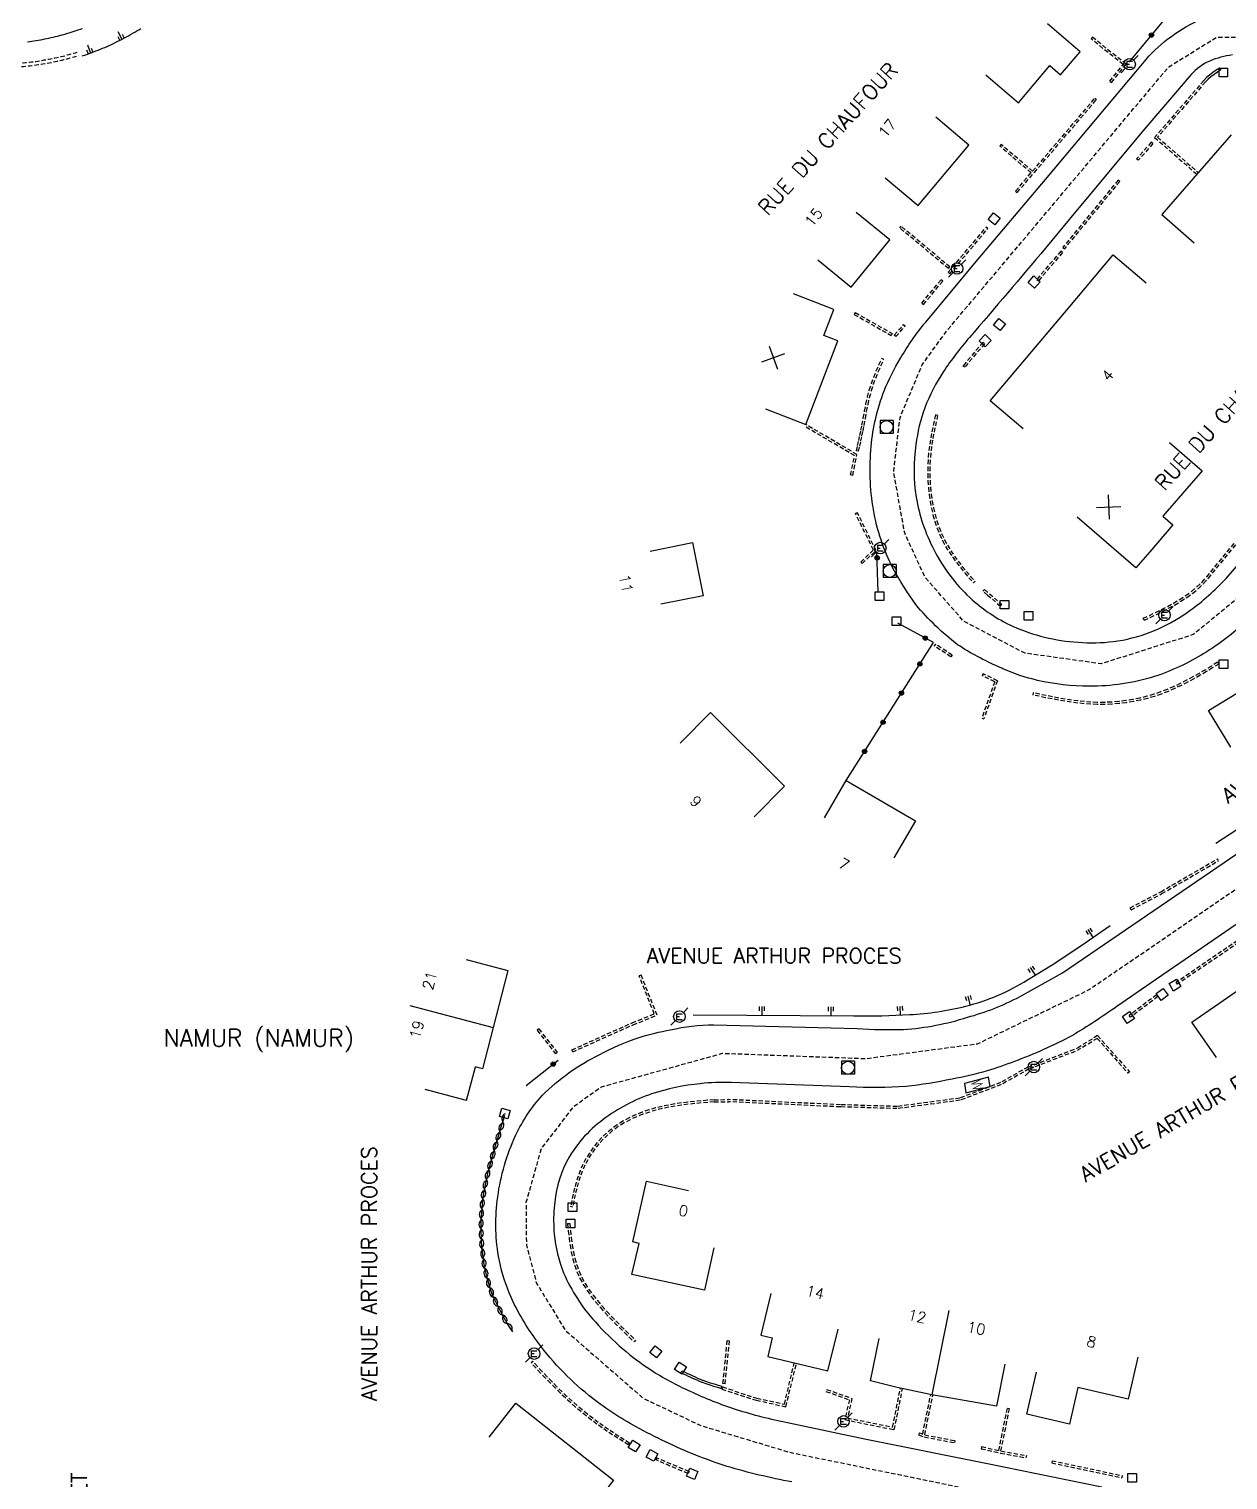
# Model space of a CAD drawing. Header units: millimetres. Extents: x 184999 to 186001, y 128999 to 130000.
# Drawn here: x 185387.5 to 185526.6, y 129186.1 to 129354.3 of the extents above; entities that cross this region are included whole.
import ezdxf
from ezdxf.enums import TextEntityAlignment as Align

# ---------------------------------------------------------------- set-up
doc = ezdxf.new("R2010")
doc.units = ezdxf.units.MM
doc.linetypes.add('DASHED', pattern=[0.75, 0.5, -0.25])
doc.layers.get('0').update_dxf_attribs({"linetype": 'CONTINUOUS'})
for name, color, linetype in [('W0001', 6, 'DASHED'), ('W0008', 7, 'CONTINUOUS'), ('W0100', 7, 'CONTINUOUS'), ('W0112', 1, 'DASHED'), ('W0211', 2, 'CONTINUOUS'), ('W0310', 3, 'CONTINUOUS'), ('W0322', 7, 'CONTINUOUS'), ('W0420', 7, 'CONTINUOUS'), ('W0471', 7, 'CONTINUOUS'), ('W0980', 7, 'CONTINUOUS'), ('W0984', 7, 'CONTINUOUS'), ('W0989', 7, 'CONTINUOUS'), ('W0991', 7, 'CONTINUOUS'), ('W1102', 7, 'CONTINUOUS')]:
    doc.layers.add(name, color=color, linetype=linetype)
doc.styles.get("Standard").update_dxf_attribs({"font": 'romans.shx', "width": 0.85})

# ---------------------------------------------------------------- blocks, each defined once
blk = doc.blocks.new('T471')
for p, q in [((-0.333334, 0.333334), (-0.333334, -0.333334)), ((-0.333334, 0.333334), (0.333334, 0.333334)), ((-0.333334, 0), (0, 0)), ((0.500001, 0.500001), (1.000002, 1.000002)), ((-0.500001, -0.500001), (-1.000002, -1.000002)), ((-0.333334, -0.333334), (0.333334, -0.333334))]:
    blk.add_line(p, q)
blk.add_ellipse((0, 0), major_axis=(0.471405, 0.471405), ratio=1, start_param=5.4977871438, end_param=11.780972451)
blk = doc.blocks.new('t112o')
at = {"color": 0, "linetype": 'Continuous'}
for p, q in [((-0.5, 0.5), (0.5, 0.5)), ((-0.5, -0.5), (-0.5, 0.5)), ((0.5, 0.5), (0.5, -0.5)), ((0.5, -0.5), (-0.5, -0.5))]:
    blk.add_line(p, q, dxfattribs=at)
blk = doc.blocks.new('T420')
for p, q in [((0.75, 0.75), (-0.75, 0.75)), ((-0.75, 0.75), (-0.75, -0.75)), ((0.75, 0.75), (0.75, -0.75)), ((0.75, -0.75), (-0.75, -0.75))]:
    blk.add_line(p, q)
blk.add_ellipse((0, 0), major_axis=(-0.53, 0.53), ratio=1, start_param=3.926991, end_param=10.210176)
blk = doc.blocks.new('t211o')
at = {"color": 0, "linetype": 'Continuous'}
for p, q in [((-0.29, 0.5), (-0.29, 0)), ((0, 1), (0, 0)), ((0.29, 0.5), (0.29, 0))]:
    blk.add_line(p, q, dxfattribs=at)
blk = doc.blocks.new('t310o')
at = {"color": 0, "linetype": 'Continuous'}
for centre, start, end in [((-0.5, 0.38), 216.8699, 323.1304), ((0.5, -0.37), 36.8699, 143.1303)]:
    blk.add_arc(centre, 0.625, start, end, dxfattribs=at)
blk = doc.blocks.new('t322o')
at = {"color": 0, "linetype": 'Continuous'}
for radius in [0.25, 0.15]:
    blk.add_circle((0, 0), radius, dxfattribs=at)
blk = doc.blocks.new('t991o')
at = {"color": 0, "linetype": 'Continuous'}
for p, q in [((-1, 1), (1, -1)), ((-1, -1), (1, 1))]:
    blk.add_line(p, q, dxfattribs=at)

msp = doc.modelspace()

# ---------------------------------------------------------------- linework, layer by layer
at = {"layer": 'W0001', "flags": 128}
for points in [[(185557.23, 129322.63), (185529.34, 129290.17), (185527.56, 129288.17), (185522.56, 129284.08), (185511.9, 129280.69), (185503.06, 129281.92), (185495.94, 129285.64), (185491.46, 129290.72), (185489.1, 129295.86), (185487.82, 129302.95), (185488.56, 129309.22), (185491.12, 129315.36), (185494.07, 129319.4), (185501.31, 129327.97), (185519.72, 129349.87), (185525.31, 129353.34), (185531.87, 129353.29), (185537.25, 129349.92), (185556.17, 129333.3), (185564.77, 129325.15), (185593.54, 129300.33), (185600.8, 129293.96), (185605.13, 129290.01), (185607.26, 129287.09), (185620.65, 129297.29), (185664.17, 129336.1)], [(185601.58, 129226.03), (185616.54, 129242.05), (185618.44, 129245.09), (185618.31, 129249.42), (185616.22, 129252.17), (185598.18, 129265.93), (185594.18, 129269.4), (185590.75, 129274.3), (185583.35, 129275.13), (185573.35, 129274.74), (185555.09, 129271.38), (185542.87, 129264.02), (185530.17, 129256.36), (185510.55, 129242.94), (185497.52, 129236.62), (185484.61, 129234.91), (185467.97, 129235.52), (185453.91, 129231.63), (185450.6, 129229.27), (185446.93, 129224.49), (185445.18, 129218.26), (185445.23, 129213.32), (185446.38, 129208.96), (185449.72, 129203.47), (185458.79, 129195.57), (185465.46, 129192.41), (185475.77, 129189.31), (185492.86, 129185.82), (185502.04, 129183.88), (185512.87, 129181.62), (185519.49, 129179.53), (185526.37, 129174.63), (185534.11, 129166.75), (185562.25, 129138.91), (185570.81, 129126.2)]]:
    msp.add_lwpolyline(points, dxfattribs=at)
at = {"layer": 'W0008', "flags": 128}
for points in [[(185528.67, 129285.66, -0.0638), (185523.81, 129281.9, -0.0593), (185518.07, 129279.21, -0.0776), (185510.51, 129278.1, -0.057), (185504.5, 129278.78, -0.0492), (185500.49, 129280.12, -0.0033), (185499.99, 129280.35, -0.043), (185495.24, 129282.91, -0.0572), (185490.41, 129287.56, -0.03), (185487.77, 129291.71, -0.0786), (185485.48, 129298.58, -0.0669), (185485.22, 129305.89, -0.0701), (185486.72, 129312.33, -0.0396), (185488.62, 129316.13, -0.0396), (185491.54, 129320.3), (185497.19, 129327.09), (185505.45, 129336.83), (185517.1, 129350.73, -0.06), (185520.03, 129353.41, -0.0622), (185523.51, 129355.42, -0.1124), (185529.59, 129356.34, -0.0818)], [(185527.11, 129351.26, 0.0737), (185524.48, 129350.55, 0.1112), (185522.34, 129349), (185516.6, 129342.32), (185508.17, 129332.2), (185505.43, 129328.86, -0.002), (185496.6, 129318.5, 0.0278), (185493.61, 129314.59, 0.0572), (185491.43, 129310.35, 0.0544), (185490.4, 129306.12, 0.0741), (185490.43, 129300.01, 0.0801), (185492.51, 129293.88, 0.0852), (185496.64, 129288.38, 0.0802), (185501.62, 129285.06, 0.0893), (185509.21, 129283.19, 0.0488), (185513.29, 129283.28, 0.0604), (185517.57, 129284.36, 0.052), (185521.3, 129286.27, 0.0539), (185525.6, 129289.8), (185526.4, 129290.6), (185542.76, 129309.58)], [(185476.01, 129185.87, -0.025), (185468.5, 129187.67, -0.0345), (185461.36, 129190.53, -0.0161), (185457.97, 129192.25, -0.0437), (185452.47, 129195.91, -0.0672), (185446.22, 129202.52, -0.0581), (185443.23, 129207.8, -0.0543), (185441.99, 129212.06, -0.0767), (185441.91, 129218.9, -0.0781), (185444.02, 129226.09, -0.0752), (185447.06, 129230.66, -0.0843), (185453.67, 129235.38, -0.0446), (185458.32, 129237.4, -0.0273), (185461.92, 129238.27, -0.0561), (185466.98, 129238.87), (185483.58, 129238.42, 0.0192), (185488.97, 129238.31, 0.059), (185496.38, 129239.73, 0.0556), (185502.42, 129242.11), (185507.39, 129244.88), (185526.14, 129257.68), (185540.09, 129267.22, -0.0297)], [(185534.19, 129255.04), (185518.32, 129244.15), (185513.71, 129240.99, -0.022), (185508.49, 129237.59, -0.0367), (185501.84, 129234.62, -0.0192), (185498.65, 129233.51, -0.0227), (185494.59, 129232.56, -0.0263), (185489.24, 129231.71, -0.0324), (185482.71, 129231.65), (185468.96, 129232.17, 0.0358), (185465.39, 129232.03, 0.0558), (185459.75, 129230.84, 0.0808), (185454.14, 129227.88, 0.1138), (185449.83, 129222.88, 0.0953), (185448.45, 129217.62, 0.0442), (185448.46, 129214.59, 0.0719), (185449.54, 129210.13, 0.0857), (185453.23, 129204.42, 0.0338), (185456.43, 129201.3, 0.0322), (185459.61, 129198.89, 0.037), (185464.24, 129196.38, 0.03), (185469.56, 129194.28, 0.0261), (185475.53, 129192.75), (185484.65, 129190.83), (185498.71, 129188.01), (185511.96, 129185.32, -0.025)]]:
    msp.add_lwpolyline(points, format="xyb", dxfattribs=at)
msp.add_lwpolyline([(185387.37, 129352.79), (185387.62, 129352.82), (185387.87, 129352.86), (185388.12, 129352.89), (185388.37, 129352.94), (185388.62, 129352.98), (185388.87, 129353.02), (185389.12, 129353.07), (185389.37, 129353.12), (185389.62, 129353.17), (185389.86, 129353.22), (185390.11, 129353.27), (185390.36, 129353.33), (185390.6, 129353.39), (185390.85, 129353.45), (185391.09, 129353.51), (185391.34, 129353.58), (185391.58, 129353.64), (185391.82, 129353.71), (185392.06, 129353.78), (185392.3, 129353.85), (185392.54, 129353.93), (185392.78, 129354.01), (185393.02, 129354.09), (185393.26, 129354.17), (185393.5, 129354.25), (185393.74, 129354.34)], dxfattribs=at)
at = {"layer": 'W0100'}
msp.add_line((185438.3, 129230.1), (185439.31, 129233.97), dxfattribs=at)
at = {"layer": 'W0100', "flags": 128}
for points in [[(185498.5, 129348.96), (185502.3, 129345.71), (185505.94, 129350.04), (185507.19, 129348.97), (185509.46, 129351.61), (185505.67, 129354.87)], [(185486.82, 129337.01), (185490.65, 129333.8), (185496.55, 129340.82), (185492.72, 129344.04)], [(185526.97, 129342), (185518.92, 129332.78), (185522.68, 129329.49)], [(185479.03, 129327.52), (185482.91, 129324.36), (185487.36, 129329.84), (185483.48, 129333)], [(185502.83, 129307.94), (185499.01, 129311.17), (185508.07, 129321.87), (185513.27, 129328.08), (185517.09, 129324.85)], [(185472.97, 129310.23), (185477.64, 129308.43), (185481.36, 129318.12), (185479.73, 129318.75), (185480.88, 129321.77), (185476.22, 129323.56)], [(185519.82, 129306.34), (185523.6, 129303.07), (185519.04, 129297.8), (185520.21, 129296.79), (185517.52, 129293.69), (185515.9, 129291.81), (185509.1, 129297.69)], [(185459.6, 129293.76), (185464.5, 129294.74), (185465.74, 129288.59), (185460.83, 129287.61)], [(185526.91, 129271.02), (185524.33, 129275.3), (185531.57, 129279.69), (185534.16, 129275.41)], [(185463.05, 129271.49), (185466.57, 129275.04), (185475.17, 129266.5), (185471.65, 129262.95)], [(185479.81, 129262.83), (185482.32, 129267.16), (185490.35, 129262.51), (185487.84, 129258.19)], [(185525.25, 129235.05), (185522.41, 129239.17), (185535.83, 129248.44), (185538.68, 129244.33)], [(185438.25, 129246.41), (185443.09, 129245.15), (185441.37, 129238.56), (185440.12, 129233.76), (185439.31, 129233.97)], [(185438.3, 129230.1), (185433.47, 129231.36)], [(185466.95, 129212.99), (185465.9, 129208.1), (185457.44, 129209.9), (185458.31, 129213.52), (185457.58, 129213.69), (185459.14, 129220.73), (185464.02, 129219.64)], [(185473.59, 129207.73), (185472.41, 129202.87), (185473.75, 129202.56), (185473.24, 129200.43), (185480.2, 129198.74), (185481.38, 129203.6)], [(185500.73, 129199.54), (185499.74, 129194.64), (185492.24, 129195.96), (185488.24, 129196.82), (185485.15, 129197.6), (185486.14, 129202.5)], [(185516.15, 129200.34), (185515.03, 129195.47), (185509.18, 129196.81), (185508.21, 129192.59), (185503.28, 129193.72), (185504.4, 129198.59)], [(185440.9, 129191.06), (185443.99, 129194.99), (185455.34, 129186.08), (185452.26, 129182.14)]]:
    msp.add_lwpolyline(points, dxfattribs=at)
msp.add_lwpolyline([(185498.81, 129232.79), (185496.03, 129232.04), (185496.21, 129230.96), (185499, 129231.71)], close=True, dxfattribs=at)
at = {"layer": 'W0112'}
for p, q in [((185510.89, 129353.32), (185510.74, 129353.13)), ((185514.43, 129350.14), (185510.74, 129353.13)), ((185514.78, 129350.18), (185510.89, 129353.32)), ((185512.88, 129348.23), (185514.43, 129350.14)), ((185513.08, 129348.07), (185514.78, 129350.18)), ((185524.84, 129349.21), (185524.47, 129348.93)), ((185525.23, 129349.48), (185524.84, 129349.21)), ((185525.37, 129349.27), (185524.99, 129349.01)), ((185525.63, 129349.74), (185525.23, 129349.48)), ((185525.76, 129349.53), (185525.37, 129349.27)), ((185525.63, 129349.74), (185525.76, 129349.53)), ((185512.88, 129348.23), (185513.08, 129348.07)), ((185523.79, 129348.29), (185518.09, 129341.7)), ((185523.98, 129348.13), (185518.44, 129341.73)), ((185524.12, 129348.63), (185523.79, 129348.29)), ((185524.29, 129348.45), (185523.98, 129348.13)), ((185524.47, 129348.93), (185524.12, 129348.63)), ((185524.62, 129348.74), (185524.29, 129348.45)), ((185524.99, 129349.01), (185524.62, 129348.74)), ((185503.94, 129337.79), (185511.16, 129346.25)), ((185504.15, 129337.65), (185511.35, 129346.09)), ((185511.16, 129346.25), (185511.35, 129346.09)), ((185500.3, 129340.87), (185500.14, 129340.68)), ((185503.76, 129337.61), (185500.14, 129340.68)), ((185503.94, 129337.79), (185500.3, 129340.87)), ((185517.7, 129341.15), (185516, 129339.22)), ((185517.89, 129340.98), (185516.19, 129339.06)), ((185517.89, 129340.98), (185517.7, 129341.15)), ((185518.09, 129341.7), (185522.98, 129337.43)), ((185518.44, 129341.73), (185523.15, 129337.62)), ((185516.19, 129339.06), (185516, 129339.22)), ((185501.96, 129335.48), (185503.76, 129337.61)), ((185502.15, 129335.31), (185504.12, 129337.64)), ((185513.85, 129336.76), (185507.43, 129328.96)), ((185514.04, 129336.6), (185507.62, 129328.8)), ((185514.04, 129336.6), (185513.85, 129336.76)), ((185501.96, 129335.48), (185502.15, 129335.31)), ((185488.67, 129331.42), (185488.51, 129331.22)), ((185494.19, 129326.5), (185488.51, 129331.22)), ((185494.35, 129326.69), (185488.67, 129331.42)), ((185494.13, 129326.07), (185498.57, 129331.3)), ((185494.32, 129325.9), (185498.76, 129331.14)), ((185498.76, 129331.14), (185498.57, 129331.3)), ((185507.43, 129328.96), (185507.62, 129328.8)), ((185507.21, 129328.52), (185504.42, 129325.24)), ((185507.4, 129328.36), (185504.61, 129325.07)), ((185507.4, 129328.36), (185507.21, 129328.52)), ((185494.13, 129326.07), (185494.32, 129325.9)), ((185494.19, 129326.5), (185494.35, 129326.69)), ((185491.08, 129322.51), (185493.32, 129325.2)), ((185491.28, 129322.35), (185493.51, 129325.04)), ((185493.51, 129325.04), (185493.32, 129325.2)), ((185504.42, 129325.24), (185504.61, 129325.07)), ((185491.08, 129322.51), (185491.28, 129322.35)), ((185483.37, 129321.4), (185483.25, 129321.19)), ((185483.25, 129321.19), (185487.52, 129318.76)), ((185483.37, 129321.4), (185487.65, 129318.98)), ((185487.65, 129318.98), (185487.52, 129318.76)), ((185487.89, 129318.79), (185488.98, 129320.02)), ((185488.08, 129318.62), (185487.89, 129318.79)), ((185488.08, 129318.62), (185489.17, 129319.86)), ((185488.98, 129320.02), (185489.17, 129319.86)), ((185498.18, 129317.95), (185495.85, 129315.22)), ((185498.37, 129317.79), (185496.04, 129315.06)), ((185498.37, 129317.79), (185498.18, 129317.95)), ((185486.12, 129315.35), (185486.44, 129316.07)), ((185486.35, 129315.25), (185486.67, 129315.96)), ((185486.67, 129315.96), (185486.44, 129316.07)), ((185485.25, 129313.18), (185485.52, 129313.91)), ((185485.48, 129313.09), (185485.75, 129313.82)), ((185485.52, 129313.91), (185485.81, 129314.64)), ((185485.75, 129313.82), (185486.04, 129314.54)), ((185485.81, 129314.64), (185486.12, 129315.35)), ((185486.04, 129314.54), (185486.35, 129315.25)), ((185496.04, 129315.06), (185495.85, 129315.22)), ((185484.79, 129311.62), (185485, 129312.43)), ((185485, 129312.43), (185485.25, 129313.18)), ((185485.03, 129311.56), (185485.24, 129312.36)), ((185485.24, 129312.36), (185485.48, 129313.09)), ((185484.45, 129309.99), (185484.61, 129310.81)), ((185484.61, 129310.81), (185484.79, 129311.62)), ((185484.69, 129309.94), (185484.85, 129310.76)), ((185484.85, 129310.76), (185485.03, 129311.56)), ((185484.15, 129308.36), (185484.3, 129309.17)), ((185484.3, 129309.17), (185484.45, 129309.99)), ((185484.39, 129308.31), (185484.54, 129309.13)), ((185484.54, 129309.13), (185484.69, 129309.94)), ((185492.52, 129308.81), (185492.36, 129308.09)), ((185492.68, 129309.54), (185492.52, 129308.81)), ((185492.76, 129308.76), (185492.61, 129308.04)), ((185492.92, 129309.48), (185492.68, 129309.54)), ((185492.92, 129309.48), (185492.76, 129308.76)), ((185483.29, 129304.82), (185477.51, 129308.22)), ((185483.57, 129304.95), (185477.64, 129308.43)), ((185483.77, 129306.57), (185483.9, 129307.17)), ((185483.9, 129307.17), (185484.03, 129307.76)), ((185484.02, 129306.52), (185484.15, 129307.12)), ((185484.03, 129307.76), (185484.15, 129308.36)), ((185484.15, 129307.12), (185484.27, 129307.71)), ((185484.27, 129307.71), (185484.39, 129308.31)), ((185492.22, 129307.37), (185492.08, 129306.64)), ((185492.36, 129308.09), (185492.22, 129307.37)), ((185492.46, 129307.32), (185492.33, 129306.6)), ((185492.61, 129308.04), (185492.46, 129307.32)), ((185483.51, 129305.39), (185483.64, 129305.98)), ((185483.75, 129305.33), (185483.51, 129305.39)), ((185483.64, 129305.98), (185483.77, 129306.57)), ((185483.75, 129305.33), (185483.89, 129305.93)), ((185483.89, 129305.93), (185484.02, 129306.52)), ((185491.97, 129305.91), (185491.88, 129305.12)), ((185492.08, 129306.64), (185491.97, 129305.91)), ((185492.22, 129305.88), (185492.12, 129305.09)), ((185492.33, 129306.6), (185492.22, 129305.88)), ((185482.83, 129302.58), (185483.29, 129304.82)), ((185483.08, 129302.53), (185483.57, 129304.95)), ((185491.81, 129304.32), (185491.77, 129303.53)), ((185491.88, 129305.12), (185491.81, 129304.32)), ((185492.06, 129304.31), (185492.02, 129303.52)), ((185492.12, 129305.09), (185492.06, 129304.31)), ((185483.08, 129302.53), (185482.83, 129302.58)), ((185491.77, 129303.53), (185491.77, 129302.73)), ((185491.77, 129302.73), (185491.79, 129301.93)), ((185492.02, 129303.52), (185492.02, 129302.73)), ((185492.02, 129302.73), (185492.04, 129301.94)), ((185491.79, 129301.93), (185491.85, 129301.13)), ((185491.85, 129301.13), (185491.93, 129300.33)), ((185491.93, 129300.33), (185492.05, 129299.53)), ((185492.04, 129301.94), (185492.09, 129301.15)), ((185492.09, 129301.15), (185492.18, 129300.36)), ((185492.18, 129300.36), (185492.29, 129299.57)), ((185492.05, 129299.53), (185492.2, 129298.74)), ((185492.2, 129298.74), (185492.38, 129297.96)), ((185492.29, 129299.57), (185492.44, 129298.79)), ((185492.44, 129298.79), (185492.62, 129298.02)), ((185483.61, 129298.21), (185483.39, 129298.1)), ((185485.48, 129293.88), (185483.39, 129298.1)), ((185485.78, 129293.83), (185483.61, 129298.21)), ((185492.38, 129297.96), (185492.6, 129297.18)), ((185492.6, 129297.18), (185492.86, 129296.43)), ((185492.62, 129298.02), (185492.84, 129297.26)), ((185492.84, 129297.26), (185493.09, 129296.51)), ((185492.86, 129296.43), (185493.16, 129295.69)), ((185493.09, 129296.51), (185493.39, 129295.79)), ((185493.16, 129295.69), (185493.5, 129294.97)), ((185493.39, 129295.79), (185493.72, 129295.08)), ((185484, 129292.49), (185485.48, 129293.88)), ((185484.17, 129292.31), (185485.78, 129293.83)), ((185493.5, 129294.97), (185493.85, 129294.31)), ((185493.72, 129295.08), (185494.07, 129294.43)), ((185493.85, 129294.31), (185494.25, 129293.67)), ((185494.07, 129294.43), (185494.46, 129293.8)), ((185494.25, 129293.67), (185494.67, 129293.04)), ((185494.46, 129293.8), (185494.87, 129293.19)), ((185524.13, 129290.77), (185527.39, 129294.74)), ((185524.32, 129290.62), (185527.58, 129294.58)), ((185484.17, 129292.31), (185484, 129292.49)), ((185494.67, 129293.04), (185495.11, 129292.43)), ((185494.87, 129293.19), (185495.31, 129292.59)), ((185495.11, 129292.43), (185495.58, 129291.84)), ((185495.31, 129292.59), (185495.78, 129291.99)), ((185495.78, 129291.99), (185496.26, 129291.41)), ((185495.58, 129291.84), (185496.07, 129291.25)), ((185496.07, 129291.25), (185496.56, 129290.67)), ((185496.26, 129291.41), (185496.75, 129290.83)), ((185496.56, 129290.67), (185497.07, 129290.1)), ((185496.75, 129290.83), (185497.26, 129290.26)), ((185497.26, 129290.26), (185497.07, 129290.1)), ((185523.59, 129290.17), (185524.13, 129290.77)), ((185523.77, 129290), (185524.32, 129290.62)), ((185498.17, 129289.13), (185498.36, 129289.29)), ((185498.7, 129288.67), (185498.17, 129289.13)), ((185498.36, 129289.29), (185500.32, 129287.62)), ((185498.7, 129288.67), (185500.16, 129287.43)), ((185521, 129288.15), (185521.7, 129288.61)), ((185521.7, 129288.61), (185522.37, 129289.09)), ((185521.84, 129288.4), (185522.52, 129288.89)), ((185522.37, 129289.09), (185523, 129289.61)), ((185522.52, 129288.89), (185523.16, 129289.42)), ((185523, 129289.61), (185523.59, 129290.17)), ((185523.16, 129289.42), (185523.77, 129290)), ((185500.32, 129287.62), (185500.16, 129287.43)), ((185518.19, 129286.65), (185518.9, 129286.99)), ((185518.9, 129286.99), (185519.6, 129287.35)), ((185519.01, 129286.77), (185519.71, 129287.13)), ((185519.6, 129287.35), (185520.29, 129287.73)), ((185519.71, 129287.13), (185520.41, 129287.51)), ((185520.29, 129287.73), (185521, 129288.15)), ((185520.41, 129287.51), (185521.13, 129287.94)), ((185521.13, 129287.94), (185521.84, 129288.4)), ((185516.77, 129285.97), (185517.48, 129286.31)), ((185516.87, 129285.75), (185516.77, 129285.97)), ((185516.87, 129285.75), (185517.59, 129286.08)), ((185517.48, 129286.31), (185518.19, 129286.65)), ((185517.59, 129286.08), (185518.3, 129286.42)), ((185518.3, 129286.42), (185519.01, 129286.77)), ((185492.66, 129282.98), (185492.53, 129282.77)), ((185494.46, 129281.5), (185492.53, 129282.77)), ((185494.6, 129281.71), (185492.66, 129282.98)), ((185494.6, 129281.71), (185494.46, 129281.5)), ((185524.68, 129280.44), (185523.97, 129280.01)), ((185524.81, 129280.23), (185524.1, 129279.8)), ((185525.4, 129280.87), (185524.68, 129280.44)), ((185525.53, 129280.66), (185524.81, 129280.23)), ((185525.4, 129280.87), (185525.53, 129280.66)), ((185499.54, 129278.61), (185498.04, 129274.38)), ((185498.19, 129279.55), (185498.08, 129279.33)), ((185499.54, 129278.61), (185498.08, 129279.33)), ((185499.85, 129278.73), (185498.19, 129279.55)), ((185499.85, 129278.73), (185498.27, 129274.3)), ((185521.8, 129278.79), (185521.06, 129278.41)), ((185521.91, 129278.57), (185521.17, 129278.19)), ((185522.53, 129279.18), (185521.8, 129278.79)), ((185522.65, 129278.96), (185521.91, 129278.57)), ((185523.25, 129279.59), (185522.53, 129279.18)), ((185523.37, 129279.37), (185522.65, 129278.96)), ((185523.97, 129280.01), (185523.25, 129279.59)), ((185524.1, 129279.8), (185523.37, 129279.37)), ((185504.02, 129277.33), (185503.97, 129277.08)), ((185504.71, 129276.93), (185503.97, 129277.08)), ((185504.76, 129277.17), (185504.02, 129277.33)), ((185505.45, 129276.77), (185504.71, 129276.93)), ((185505.5, 129277.02), (185504.76, 129277.17)), ((185506.19, 129276.63), (185505.45, 129276.77)), ((185506.24, 129276.87), (185505.5, 129277.02)), ((185506.98, 129276.73), (185506.24, 129276.87)), ((185517.2, 129276.93), (185516.39, 129276.73)), ((185518, 129277.16), (185517.2, 129276.93)), ((185518.07, 129276.92), (185517.27, 129276.69)), ((185518.78, 129277.43), (185518, 129277.16)), ((185518.86, 129277.19), (185518.07, 129276.92)), ((185519.55, 129277.73), (185518.78, 129277.43)), ((185519.65, 129277.5), (185518.86, 129277.19)), ((185520.31, 129278.06), (185519.55, 129277.73)), ((185520.41, 129277.83), (185519.65, 129277.5)), ((185521.06, 129278.41), (185520.31, 129278.06)), ((185521.17, 129278.19), (185520.41, 129277.83)), ((185506.93, 129276.49), (185506.19, 129276.63)), ((185507.68, 129276.36), (185506.93, 129276.49)), ((185507.72, 129276.6), (185506.98, 129276.73)), ((185508.42, 129276.24), (185507.68, 129276.36)), ((185508.46, 129276.49), (185507.72, 129276.6)), ((185509.17, 129276.15), (185508.42, 129276.24)), ((185509.2, 129276.39), (185508.46, 129276.49)), ((185509.92, 129276.07), (185509.17, 129276.15)), ((185509.95, 129276.32), (185509.2, 129276.39)), ((185510.68, 129276.01), (185509.92, 129276.07)), ((185510.69, 129276.26), (185509.95, 129276.32)), ((185511.44, 129275.98), (185510.68, 129276.01)), ((185511.44, 129276.23), (185510.69, 129276.26)), ((185512.27, 129276.23), (185511.44, 129276.23)), ((185512.28, 129275.98), (185511.44, 129275.98)), ((185513.1, 129276.26), (185512.27, 129276.23)), ((185513.12, 129276.01), (185512.28, 129275.98)), ((185513.93, 129276.33), (185513.1, 129276.26)), ((185513.96, 129276.08), (185513.12, 129276.01)), ((185514.76, 129276.43), (185513.93, 129276.33)), ((185514.79, 129276.18), (185513.96, 129276.08)), ((185515.58, 129276.56), (185514.76, 129276.43)), ((185515.62, 129276.32), (185514.79, 129276.18)), ((185516.39, 129276.73), (185515.58, 129276.56)), ((185516.45, 129276.49), (185515.62, 129276.32)), ((185517.27, 129276.69), (185516.45, 129276.49)), ((185498.04, 129274.38), (185498.27, 129274.3)), ((185518.8, 129254.28), (185525.37, 129258.08)), ((185518.93, 129254.06), (185525.5, 129257.86)), ((185525.5, 129257.86), (185525.37, 129258.08)), ((185515.24, 129252.42), (185518.81, 129254.28)), ((185515.36, 129252.2), (185518.93, 129254.06)), ((185534.53, 129253.25), (185520.6, 129243.78)), ((185515.36, 129252.2), (185515.24, 129252.42)), ((185534.67, 129253.04), (185520.74, 129243.57)), ((185458.53, 129244.61), (185458.3, 129244.52)), ((185460.06, 129240.11), (185458.3, 129244.52)), ((185460.39, 129239.97), (185458.53, 129244.61)), ((185520.74, 129243.57), (185520.6, 129243.78)), ((185518.31, 129242.33), (185515.14, 129239.94)), ((185518.46, 129242.13), (185515.3, 129239.74)), ((185518.46, 129242.13), (185518.31, 129242.33)), ((185457.51, 129239.09), (185460.06, 129240.11)), ((185457.61, 129238.86), (185460.39, 129239.97)), ((185515.3, 129239.74), (185515.14, 129239.94)), ((185446.68, 129238.38), (185446.49, 129238.22)), ((185446.49, 129238.22), (185448.61, 129235.49)), ((185446.68, 129238.38), (185448.81, 129235.65)), ((185450.5, 129235.96), (185457.51, 129239.09)), ((185450.6, 129235.73), (185457.61, 129238.86)), ((185511.48, 129237.6), (185509.11, 129236.15)), ((185511.43, 129237.28), (185509.24, 129235.94)), ((185511.43, 129237.28), (185515, 129233.25)), ((185511.48, 129237.6), (185515.18, 129233.42)), ((185448.81, 129235.65), (185448.61, 129235.49)), ((185450.6, 129235.73), (185450.5, 129235.96)), ((185503.41, 129233.96), (185509.11, 129236.15)), ((185503.53, 129233.74), (185509.24, 129235.94)), ((185503.41, 129233.96), (185500.21, 129232.17)), ((185503.53, 129233.74), (185500.33, 129231.95)), ((185515.18, 129233.42), (185515, 129233.25)), ((185500.21, 129232.17), (185495.5, 129230.36)), ((185500.3, 129231.94), (185495.59, 129230.13)), ((185462.45, 129229.68), (185461.7, 129229.55)), ((185463.21, 129229.8), (185462.45, 129229.68)), ((185463.96, 129229.89), (185463.21, 129229.8)), ((185464.72, 129229.97), (185463.96, 129229.89)), ((185464.74, 129229.72), (185463.99, 129229.64)), ((185465.48, 129230.04), (185464.72, 129229.97)), ((185465.5, 129229.8), (185464.74, 129229.72)), ((185466.24, 129230.11), (185465.48, 129230.04)), ((185466.26, 129229.86), (185465.5, 129229.8)), ((185467, 129230.17), (185466.24, 129230.11)), ((185467.02, 129229.92), (185466.26, 129229.86)), ((185467, 129230.17), (185468.68, 129230.19)), ((185467.02, 129229.92), (185468.66, 129229.94)), ((185481.64, 129229.34), (185468.66, 129229.94)), ((185481.65, 129229.59), (185468.68, 129230.19)), ((185495.5, 129230.36), (185488.22, 129229.39)), ((185495.54, 129230.11), (185488.26, 129229.14)), ((185457.15, 129228.08), (185456.43, 129227.7)), ((185457.9, 129228.43), (185457.15, 129228.08)), ((185457.99, 129228.2), (185457.26, 129227.86)), ((185458.66, 129228.73), (185457.9, 129228.43)), ((185458.74, 129228.49), (185457.99, 129228.2)), ((185459.43, 129228.99), (185458.66, 129228.73)), ((185459.51, 129228.75), (185458.74, 129228.49)), ((185460.22, 129229.22), (185459.43, 129228.99)), ((185460.28, 129228.98), (185459.51, 129228.75)), ((185460.96, 129229.4), (185460.22, 129229.22)), ((185461.01, 129229.15), (185460.28, 129228.98)), ((185461.7, 129229.55), (185460.96, 129229.4)), ((185461.75, 129229.31), (185461.01, 129229.15)), ((185462.49, 129229.44), (185461.75, 129229.31)), ((185463.24, 129229.55), (185462.49, 129229.44)), ((185463.99, 129229.64), (185463.24, 129229.55)), ((185488.21, 129229.14), (185481.64, 129229.34)), ((185488.22, 129229.39), (185481.65, 129229.59)), ((185454.5, 129226.3), (185453.95, 129225.77)), ((185455.08, 129226.78), (185454.5, 129226.3)), ((185455.23, 129226.59), (185454.67, 129226.11)), ((185455.74, 129227.26), (185455.08, 129226.78)), ((185455.88, 129227.06), (185455.23, 129226.59)), ((185456.43, 129227.7), (185455.74, 129227.26)), ((185456.56, 129227.48), (185455.88, 129227.06)), ((185457.26, 129227.86), (185456.56, 129227.48)), ((185452.97, 129224.62), (185452.53, 129223.99)), ((185453.44, 129225.21), (185452.97, 129224.62)), ((185453.63, 129225.05), (185453.17, 129224.47)), ((185453.95, 129225.77), (185453.44, 129225.21)), ((185454.13, 129225.6), (185453.63, 129225.05)), ((185454.67, 129226.11), (185454.13, 129225.6)), ((185452.13, 129223.35), (185451.78, 129222.68)), ((185452.35, 129223.22), (185452.01, 129222.57)), ((185452.53, 129223.99), (185452.13, 129223.35)), ((185452.74, 129223.86), (185452.35, 129223.22)), ((185453.17, 129224.47), (185452.74, 129223.86)), ((185451.22, 129221.31), (185451, 129220.62)), ((185451.47, 129221.99), (185451.22, 129221.31)), ((185451.71, 129221.89), (185451.46, 129221.23)), ((185451.78, 129222.68), (185451.47, 129221.99)), ((185452.01, 129222.57), (185451.71, 129221.89)), ((185450.82, 129219.92), (185450.65, 129219.21)), ((185451, 129220.62), (185450.82, 129219.92)), ((185451.06, 129219.86), (185450.89, 129219.16)), ((185451.24, 129220.55), (185451.06, 129219.86)), ((185451.46, 129221.23), (185451.24, 129220.55)), ((185450.5, 129218.5), (185450.36, 129217.79)), ((185450.65, 129219.21), (185450.5, 129218.5)), ((185450.74, 129218.45), (185450.6, 129217.74)), ((185450.89, 129219.16), (185450.74, 129218.45)), ((185450.6, 129217.74), (185450.36, 129217.79)), ((185450, 129215.81), (185450.25, 129215.84)), ((185450, 129215.81), (185450.09, 129214.98)), ((185450.09, 129214.98), (185450.18, 129214.16)), ((185450.25, 129215.84), (185450.33, 129215.01)), ((185450.33, 129215.01), (185450.43, 129214.19)), ((185450.18, 129214.16), (185450.29, 129213.34)), ((185450.29, 129213.34), (185450.43, 129212.53)), ((185450.43, 129214.19), (185450.54, 129213.38)), ((185450.54, 129213.38), (185450.68, 129212.58)), ((185450.43, 129212.53), (185450.61, 129211.73)), ((185450.61, 129211.73), (185450.83, 129210.95)), ((185450.68, 129212.58), (185450.85, 129211.79)), ((185450.85, 129211.79), (185451.07, 129211.03)), ((185450.83, 129210.95), (185451.1, 129210.2)), ((185451.07, 129211.03), (185451.34, 129210.29)), ((185451.1, 129210.2), (185451.44, 129209.46)), ((185451.34, 129210.29), (185451.66, 129209.57)), ((185451.66, 129209.57), (185452.05, 129208.87)), ((185451.44, 129209.46), (185451.83, 129208.74)), ((185451.83, 129208.74), (185452.28, 129208.05)), ((185452.05, 129208.87), (185452.48, 129208.19)), ((185452.28, 129208.05), (185452.76, 129207.38)), ((185452.48, 129208.19), (185452.96, 129207.53)), ((185452.76, 129207.38), (185453.27, 129206.73)), ((185452.96, 129207.53), (185453.47, 129206.89)), ((185453.27, 129206.73), (185453.81, 129206.09)), ((185453.47, 129206.89), (185454, 129206.26)), ((185454, 129206.26), (185454.55, 129205.64)), ((185453.81, 129206.09), (185454.37, 129205.47)), ((185454.37, 129205.47), (185454.91, 129204.89)), ((185454.55, 129205.64), (185455.09, 129205.06)), ((185454.91, 129204.89), (185455.46, 129204.32)), ((185455.09, 129205.06), (185455.64, 129204.5)), ((185455.64, 129204.5), (185456.2, 129203.94)), ((185455.46, 129204.32), (185456.02, 129203.76)), ((185456.02, 129203.76), (185456.59, 129203.21)), ((185456.2, 129203.94), (185456.76, 129203.39)), ((185456.59, 129203.21), (185457.15, 129202.66)), ((185456.76, 129203.39), (185457.33, 129202.84)), ((185457.33, 129202.84), (185457.89, 129202.3)), ((185457.15, 129202.66), (185457.72, 129202.12)), ((185457.89, 129202.3), (185457.72, 129202.12)), ((185468.03, 129197.28), (185468.53, 129202.26)), ((185468.27, 129197.26), (185468.78, 129202.23)), ((185468.53, 129202.26), (185468.78, 129202.23)), ((185445.95, 129199.86), (185445.77, 129199.69)), ((185446.32, 129199.09), (185445.77, 129199.69)), ((185446.51, 129199.26), (185445.95, 129199.86)), ((185475.15, 129194.89), (185476.3, 129199.69)), ((185475.33, 129194.59), (185476.55, 129199.63)), ((185446.88, 129198.5), (185446.32, 129199.09)), ((185447.07, 129198.67), (185446.51, 129199.26)), ((185447.45, 129197.9), (185446.88, 129198.5)), ((185447.63, 129198.07), (185447.07, 129198.67)), ((185448.02, 129197.31), (185447.45, 129197.9)), ((185448.2, 129197.49), (185447.63, 129198.07)), ((185463.15, 129198.54), (185463.26, 129198.77)), ((185463.15, 129198.54), (185463.63, 129198.31)), ((185463.26, 129198.77), (185463.74, 129198.54)), ((185463.63, 129198.31), (185464.12, 129198.08)), ((185463.74, 129198.54), (185464.22, 129198.31)), ((185464.12, 129198.08), (185464.61, 129197.86)), ((185464.22, 129198.31), (185464.71, 129198.08)), ((185464.61, 129197.86), (185465.1, 129197.64)), ((185464.71, 129198.08), (185465.19, 129197.87)), ((185465.19, 129197.87), (185465.68, 129197.68)), ((185448.6, 129196.73), (185448.02, 129197.31)), ((185448.77, 129196.91), (185448.2, 129197.49)), ((185449.18, 129196.15), (185448.6, 129196.73)), ((185449.36, 129196.33), (185448.77, 129196.91)), ((185449.76, 129195.61), (185449.18, 129196.15)), ((185449.93, 129195.79), (185449.36, 129196.33)), ((185465.1, 129197.64), (185465.6, 129197.44)), ((185465.6, 129197.44), (185466.04, 129197.28)), ((185465.68, 129197.68), (185466.12, 129197.52)), ((185466.04, 129197.28), (185466.49, 129197.13)), ((185466.12, 129197.52), (185466.56, 129197.37)), ((185466.49, 129197.13), (185466.94, 129196.99)), ((185466.56, 129197.37), (185467.01, 129197.23)), ((185466.94, 129196.99), (185467.39, 129196.86)), ((185467.01, 129197.23), (185467.46, 129197.09)), ((185467.39, 129196.86), (185467.84, 129196.72)), ((185467.46, 129197.09), (185467.91, 129196.96)), ((185467.84, 129196.72), (185467.91, 129196.96)), ((185467.97, 129196.88), (185467.89, 129196.64)), ((185467.89, 129196.64), (185471.91, 129195.34)), ((185467.97, 129196.88), (185471.99, 129195.57)), ((185468.27, 129197.26), (185468.03, 129197.28)), ((185479.97, 129196.36), (185482.7, 129195.4)), ((185480.05, 129196.6), (185482.99, 129195.56)), ((185487.7, 129192.23), (185488.61, 129196.74)), ((185487.89, 129191.93), (185488.86, 129196.69)), ((185450.34, 129195.07), (185449.76, 129195.61)), ((185450.51, 129195.26), (185449.93, 129195.79)), ((185450.93, 129194.55), (185450.34, 129195.07)), ((185451.1, 129194.74), (185450.51, 129195.26)), ((185451.54, 129194.04), (185450.93, 129194.55)), ((185451.7, 129194.23), (185451.1, 129194.74)), ((185471.91, 129195.34), (185475.33, 129194.59)), ((185471.96, 129195.58), (185475.15, 129194.89)), ((185482.7, 129195.4), (185482.15, 129193.1)), ((185482.99, 129195.56), (185482.46, 129193.3)), ((185491.19, 129191.42), (185492.12, 129195.99)), ((185491.43, 129191.33), (185492.36, 129195.94)), ((185500.02, 129189.52), (185501.01, 129194.38)), ((185501.25, 129194.33), (185501.01, 129194.38)), ((185452.15, 129193.54), (185451.54, 129194.04)), ((185452.31, 129193.73), (185451.7, 129194.23)), ((185452.77, 129193.05), (185452.15, 129193.54)), ((185452.93, 129193.25), (185452.31, 129193.73)), ((185453.41, 129192.58), (185452.77, 129193.05)), ((185453.56, 129192.78), (185452.93, 129193.25)), ((185454.15, 129192.36), (185453.56, 129192.78)), ((185482.15, 129193.1), (185487.89, 129191.93)), ((185482.46, 129193.3), (185487.7, 129192.23)), ((185500.27, 129189.47), (185501.25, 129194.33)), ((185454, 129192.15), (185453.41, 129192.58)), ((185454.61, 129191.74), (185454, 129192.15)), ((185454.75, 129191.95), (185454.15, 129192.36)), ((185455.21, 129191.34), (185454.61, 129191.74)), ((185455.35, 129191.55), (185454.75, 129191.95)), ((185455.82, 129190.94), (185455.21, 129191.34)), ((185455.96, 129191.15), (185455.35, 129191.55)), ((185456.57, 129190.76), (185455.96, 129191.15)), ((185490.81, 129191.55), (185490.72, 129191.32)), ((185490.72, 129191.32), (185491.38, 129191.09)), ((185490.81, 129191.55), (185491.19, 129191.42)), ((185491.38, 129191.09), (185494.88, 129190.43)), ((185491.43, 129191.33), (185494.93, 129190.67)), ((185456.44, 129190.55), (185455.82, 129190.94)), ((185457.05, 129190.16), (185456.44, 129190.55)), ((185457.19, 129190.38), (185456.57, 129190.76)), ((185457.19, 129190.38), (185457.05, 129190.16)), ((185494.93, 129190.67), (185494.88, 129190.43)), ((185498.04, 129189.97), (185497.98, 129189.73)), ((185497.98, 129189.73), (185500.22, 129189.22)), ((185498.04, 129189.97), (185500.02, 129189.52)), ((185500.27, 129189.47), (185503.21, 129188.93)), ((185460.36, 129188.65), (185460.26, 129188.42)), ((185463.99, 129186.85), (185460.26, 129188.42)), ((185464.09, 129187.08), (185460.36, 129188.65)), ((185500.22, 129189.22), (185503.16, 129188.68)), ((185503.21, 129188.93), (185503.16, 129188.68)), ((185506.2, 129188.34), (185506.15, 129188.09)), ((185506.15, 129188.09), (185514.29, 129186.37)), ((185506.2, 129188.34), (185514.34, 129186.61)), ((185464.09, 129187.08), (185463.99, 129186.85)), ((185514.34, 129186.61), (185514.29, 129186.37))]:
    msp.add_line(p, q, dxfattribs=at)
at = {"layer": 'W0112', "flags": 128}
for points in [[(185374.75, 129350.52), (185374.99, 129350.47), (185375.23, 129350.43), (185375.47, 129350.38), (185375.71, 129350.33), (185375.95, 129350.29), (185376.19, 129350.24), (185376.43, 129350.2), (185376.67, 129350.16), (185376.92, 129350.12), (185377.16, 129350.09), (185377.4, 129350.05), (185377.64, 129350.01), (185377.89, 129349.98), (185378.14, 129349.95), (185378.38, 129349.91), (185378.63, 129349.88), (185378.88, 129349.85), (185379.13, 129349.82), (185379.38, 129349.8), (185379.64, 129349.77), (185379.89, 129349.76), (185380.14, 129349.74), (185380.4, 129349.73), (185380.65, 129349.72), (185380.9, 129349.72), (185381.15, 129349.71), (185381.4, 129349.71), (185381.65, 129349.71), (185381.9, 129349.7), (185382.15, 129349.7), (185382.4, 129349.7), (185382.65, 129349.71), (185382.9, 129349.71), (185383.15, 129349.71), (185383.4, 129349.72), (185383.64, 129349.72), (185383.89, 129349.73), (185384.14, 129349.74), (185384.39, 129349.75), (185384.64, 129349.76), (185384.89, 129349.78), (185385.14, 129349.79), (185385.39, 129349.81), (185385.64, 129349.82), (185385.89, 129349.84), (185386.14, 129349.86), (185386.39, 129349.88), (185386.64, 129349.91), (185386.89, 129349.93), (185387.14, 129349.96), (185387.39, 129349.98), (185387.64, 129350.01), (185387.88, 129350.04), (185388.13, 129350.08), (185388.38, 129350.11), (185388.63, 129350.15), (185388.88, 129350.19), (185389.13, 129350.23), (185389.38, 129350.27), (185389.63, 129350.31), (185389.88, 129350.36), (185390.12, 129350.4), (185390.37, 129350.45), (185390.62, 129350.51), (185390.86, 129350.56), (185391.11, 129350.61), (185391.35, 129350.67), (185391.6, 129350.73), (185391.84, 129350.79), (185392.09, 129350.85), (185392.33, 129350.92), (185392.57, 129350.99), (185392.82, 129351.05), (185393.06, 129351.12), (185393.3, 129351.2)], [(185374.84, 129350.93), (185375.07, 129350.88), (185375.31, 129350.83), (185375.55, 129350.79), (185375.79, 129350.74), (185376.03, 129350.7), (185376.26, 129350.65), (185376.5, 129350.61), (185376.74, 129350.57), (185376.98, 129350.53), (185377.22, 129350.5), (185377.46, 129350.46), (185377.7, 129350.43), (185377.95, 129350.39), (185378.19, 129350.36), (185378.44, 129350.32), (185378.68, 129350.29), (185378.93, 129350.26), (185379.18, 129350.24), (185379.42, 129350.21), (185379.67, 129350.19), (185379.92, 129350.17), (185380.16, 129350.16), (185380.41, 129350.15), (185380.66, 129350.14), (185380.91, 129350.13), (185381.16, 129350.13), (185381.4, 129350.12), (185381.65, 129350.12), (185381.9, 129350.12), (185382.15, 129350.12), (185382.39, 129350.12), (185382.64, 129350.12), (185382.89, 129350.12), (185383.14, 129350.13), (185383.39, 129350.13), (185383.63, 129350.14), (185383.88, 129350.15), (185384.13, 129350.16), (185384.38, 129350.17), (185384.62, 129350.18), (185384.87, 129350.19), (185385.12, 129350.2), (185385.36, 129350.22), (185385.61, 129350.24), (185385.86, 129350.26), (185386.11, 129350.28), (185386.35, 129350.3), (185386.6, 129350.32), (185386.85, 129350.34), (185387.09, 129350.37), (185387.34, 129350.4), (185387.59, 129350.43), (185387.83, 129350.46), (185388.08, 129350.49), (185388.33, 129350.52), (185388.57, 129350.56), (185388.82, 129350.6), (185389.06, 129350.63), (185389.31, 129350.68), (185389.55, 129350.72), (185389.8, 129350.77), (185390.04, 129350.81), (185390.29, 129350.86), (185390.53, 129350.91), (185390.77, 129350.96), (185391.02, 129351.02), (185391.26, 129351.08), (185391.5, 129351.13), (185391.74, 129351.19), (185391.98, 129351.26), (185392.22, 129351.32), (185392.46, 129351.39), (185392.7, 129351.45), (185392.94, 129351.52), (185393.18, 129351.59)]]:
    msp.add_lwpolyline(points, dxfattribs=at)
at = {"layer": 'W0211', "flags": 128}
msp.add_lwpolyline([(185393.72, 129351.15), (185393.98, 129351.24), (185394.24, 129351.33), (185394.51, 129351.43), (185394.77, 129351.52), (185395.03, 129351.62), (185395.29, 129351.72), (185395.56, 129351.82), (185395.82, 129351.93), (185396.08, 129352.03), (185396.33, 129352.14), (185396.59, 129352.26), (185396.85, 129352.37), (185397.1, 129352.49), (185397.35, 129352.6), (185397.61, 129352.73), (185397.86, 129352.85), (185398.1, 129352.97), (185398.35, 129353.1), (185398.6, 129353.23), (185398.84, 129353.36), (185399.08, 129353.49), (185399.33, 129353.63), (185399.57, 129353.77), (185399.8, 129353.9), (185400.04, 129354.05), (185400.28, 129354.19), (185400.51, 129354.34)], dxfattribs=at)
for points in [[(185525.18, 129259.91), (185531.97, 129264.32), (185542.11, 129270.76), (185545.96, 129272.81, -0.0271), (185552.17, 129275.75, -0.0168), (185559.48, 129278.26, -0.0741), (185565.68, 129279.64), (185572.45, 129279.75)], [(185464.56, 129240.02), (185483.22, 129239.9, 0.0181), (185489.68, 129240.04, 0.0464), (185496.18, 129241.01, 0.0759), (185503.34, 129244.05), (185506.19, 129245.82), (185509.55, 129248), (185512.92, 129250.36)]]:
    msp.add_lwpolyline(points, format="xyb", dxfattribs=at)
at = {"layer": 'W0310', "flags": 128}
msp.add_lwpolyline([(185443.65, 129203.26, -0.0446), (185441.31, 129207.55, -0.0607), (185440.23, 129211.85, -0.0762), (185440.33, 129219.56, -0.0287), (185441.42, 129224.04, -0.0042), (185442.73, 129228.37)], format="xyb", dxfattribs=at)
at = {"layer": 'W0322'}
for p, q in [((185515.18, 129350.48), (185530.6, 129369.15)), ((185486.02, 129288.98), (185485.88, 129293.64)), ((185445.22, 129231.81), (185448.93, 129234.76))]:
    msp.add_line(p, q, dxfattribs=at)
at = {"layer": 'W0322', "flags": 128}
msp.add_lwpolyline([(185482.32, 129267.16), (185492.43, 129283.17), (185488.32, 129285.4)], dxfattribs=at)
at = {"layer": 'W1102'}
for p, q in [((185431.7, 129241.09), (185441.37, 129238.56)), ((185494.23, 129205.76), (185492.24, 129195.96))]:
    msp.add_line(p, q, dxfattribs=at)

# ---------------------------------------------------------------- block references
at = {"layer": 'W0112'}
for p in [(185526.06, 129349.22), (185486.17, 129288.55), (185500.67, 129287.55), (185488.15, 129285.65), (185503.45, 129286.27), (185526.08, 129280.65), (185450.56, 129217.73), (185450.36, 129215.82), (185515.48, 129186.35)]:
    msp.add_blockref('t112o', p, dxfattribs=at)
for p, rotation in [((185499.49, 129332.27), 51.12399088154503), ((185504.12, 129324.94), 48.09919188200622), ((185500.1, 129320.03), 51.04980410378435), ((185498.44, 129318.14), 45.88639160211824), ((185520.45, 129243.46), 30.79543716911825), ((185518.97, 129242.38), 36.44717496500696), ((185515.04, 129239.71), 34.62686602974517), ((185442.72, 129228.57), 345.0801438353512), ((185460.23, 129200.96), 321.1693404834353), ((185463.11, 129199.07), 327.4709437442804), ((185457.74, 129190.04), 327.6085994504622), ((185459.79, 129188.95), 331.4795293036686), ((185464.44, 129186.82), 337.6875382413577)]:
    msp.add_blockref('t112o', p, dxfattribs=dict(at, rotation=rotation))
at = {"layer": 'W0211'}
for p, rotation in [((185398.32, 129353.08), 27.18387790913386), ((185394.66, 129351.48), 19.88864741088328), ((185510.38, 129249.89), 213.2011183144516), ((185503.68, 129245.51), 213.2011183144516), ((185496.45, 129242.19), 195.2018057802638), ((185472.56, 129240.99), 179.7823853871581), ((185480.56, 129240.95), 179.7823853871581), ((185488.56, 129240.99), 182.743187757472)]:
    msp.add_blockref('t211o', p, dxfattribs=dict(at, rotation=rotation))
at = {"layer": 'W0310'}
for p, rotation in [((185442.49, 129227.6), 72.82268466584979), ((185441.82, 129225.39), 73.3138432615092), ((185442.16, 129226.5), 73.06826396367941), ((185441.49, 129224.28), 73.55942255933891), ((185440.87, 129222.06), 75.92473303118547), ((185441.17, 129223.18), 74.27633688147299), ((185440.6, 129220.94), 77.57312918089809), ((185440.19, 129218.66), 82.634844632438), ((185440.37, 129219.8), 79.22152533061067), ((185440.07, 129217.51), 85.23628941281144), ((185440, 129216.36), 87.8377341931847), ((185439.99, 129215.21), 90.43917897355814), ((185440.02, 129214.05), 93.0406237539314), ((185440.11, 129212.9), 95.6420685343049), ((185440.25, 129211.75), 97.36141837167152), ((185440.43, 129210.61), 100.9743993546793), ((185440.69, 129209.49), 104.5873803376874), ((185441.01, 129208.38), 108.2003613206954), ((185441.42, 129207.3), 114.0878045028436), ((185441.91, 129206.26), 116.4968372670819), ((185442.45, 129205.23), 118.90587003132), ((185443.03, 129204.23), 121.3149027955583)]:
    msp.add_blockref('t310o', p, dxfattribs=dict(at, rotation=rotation))
at = {"layer": 'W0322'}
for p, rotation in [((185517.72, 129353.56), 50.46446255830851), ((185485.9, 129292.98), 91.69917686008613), ((185491.49, 129283.68), 151.4720334704778), ((185490.86, 129280.69), 57.72148713501673), ((185488.73, 129277.31), 57.72148713501673), ((185486.59, 129273.92), 57.72148713501673), ((185484.45, 129270.54), 57.72148713501673), ((185448.35, 129234.3), 38.41508731546488)]:
    msp.add_blockref('t322o', p, dxfattribs=dict(at, rotation=rotation))
at = {"layer": 'W0420'}
for p in [(185487, 129308.13), (185487.36, 129291.45), (185482.52, 129233.88)]:
    msp.add_blockref('T420', p, dxfattribs=at)
at = {"layer": 'W0471'}
for p in [(185515.19, 129350.19), (185495.18, 129326.51), (185486.27, 129294.11), (185519.23, 129286.34), (185462.97, 129239.81), (185504.08, 129233.96), (185446.12, 129200.75), (185482.01, 129192.89)]:
    msp.add_blockref('T471', p, dxfattribs=at)
at = {"layer": 'W0991'}
for p, rotation in [((185473.88, 129316.18), 335.2087851246517), ((185512.77, 129298.86), 317.0921654274271)]:
    msp.add_blockref('t991o', p, dxfattribs=dict(at, rotation=rotation))

# ---------------------------------------------------------------- texts
at = {"layer": 'W0980'}
msp.add_text('NAMUR (NAMUR)', height=2, dxfattribs=at).set_placement((185414.19, 129237.2), align=Align.MIDDLE)
at = {"layer": 'W0984'}
msp.add_text('W', height=1.25, rotation=286.1258, dxfattribs=at).set_placement((185497.54, 129231.88), align=Align.MIDDLE)
at = {"layer": 'W0989'}
for s, rotation, p in [('RUE DU CHAUFOUR', 47.9928, (185480.19, 129341.55)), ('RUE DU CHAUFOUR', 47.9928, (185526.19, 129309.66)), ('AVENUE ARTHUR PROCES', 32.3235, (185538.6, 129273.09)), ('AVENUE ARTHUR PROCES', 30.459, (185522.36, 129228.83)), ('AVENUE ARTHUR PROCES', 90, (185426.99, 129210.02)), ("RUE D'ARQUET", 90, (185393.44, 129178.44))]:
    msp.add_text(s, height=1.75, rotation=rotation, dxfattribs=at).set_placement(p, align=Align.MIDDLE)
msp.add_text('AVENUE ARTHUR PROCES', height=1.75, dxfattribs=at).set_placement((185473.97, 129246.86), align=Align.MIDDLE)
at = {"layer": 'W0991'}
for s, rotation, p in [('17', 49.9969, (185487.09, 129342.77)), ('15', 50.9218, (185478.54, 129332.46)), ('4', 49.7694, (185512.64, 129314.14)), ('11', 281.3212, (185456.79, 129290)), ('9', 315.2013, (185464.88, 129264.74)), ('7', 329.9359, (185482.07, 129257.48)), ('21', 75.3882, (185434.01, 129244)), ('19', 75.3881, (185432.52, 129238.3)), ('0', 347.9636, (185463.44, 129217.31)), ('14', 346.4245, (185478.72, 129207.85)), ('12', 346.974, (185490.55, 129205.08)), ('10', 349.9584, (185497.41, 129203.68)), ('8', 347.0757, (185510.77, 129202.11))]:
    msp.add_text(s, height=1.25, rotation=rotation, dxfattribs=at).set_placement(p, align=Align.MIDDLE)

doc.saveas('drawing.dxf')
